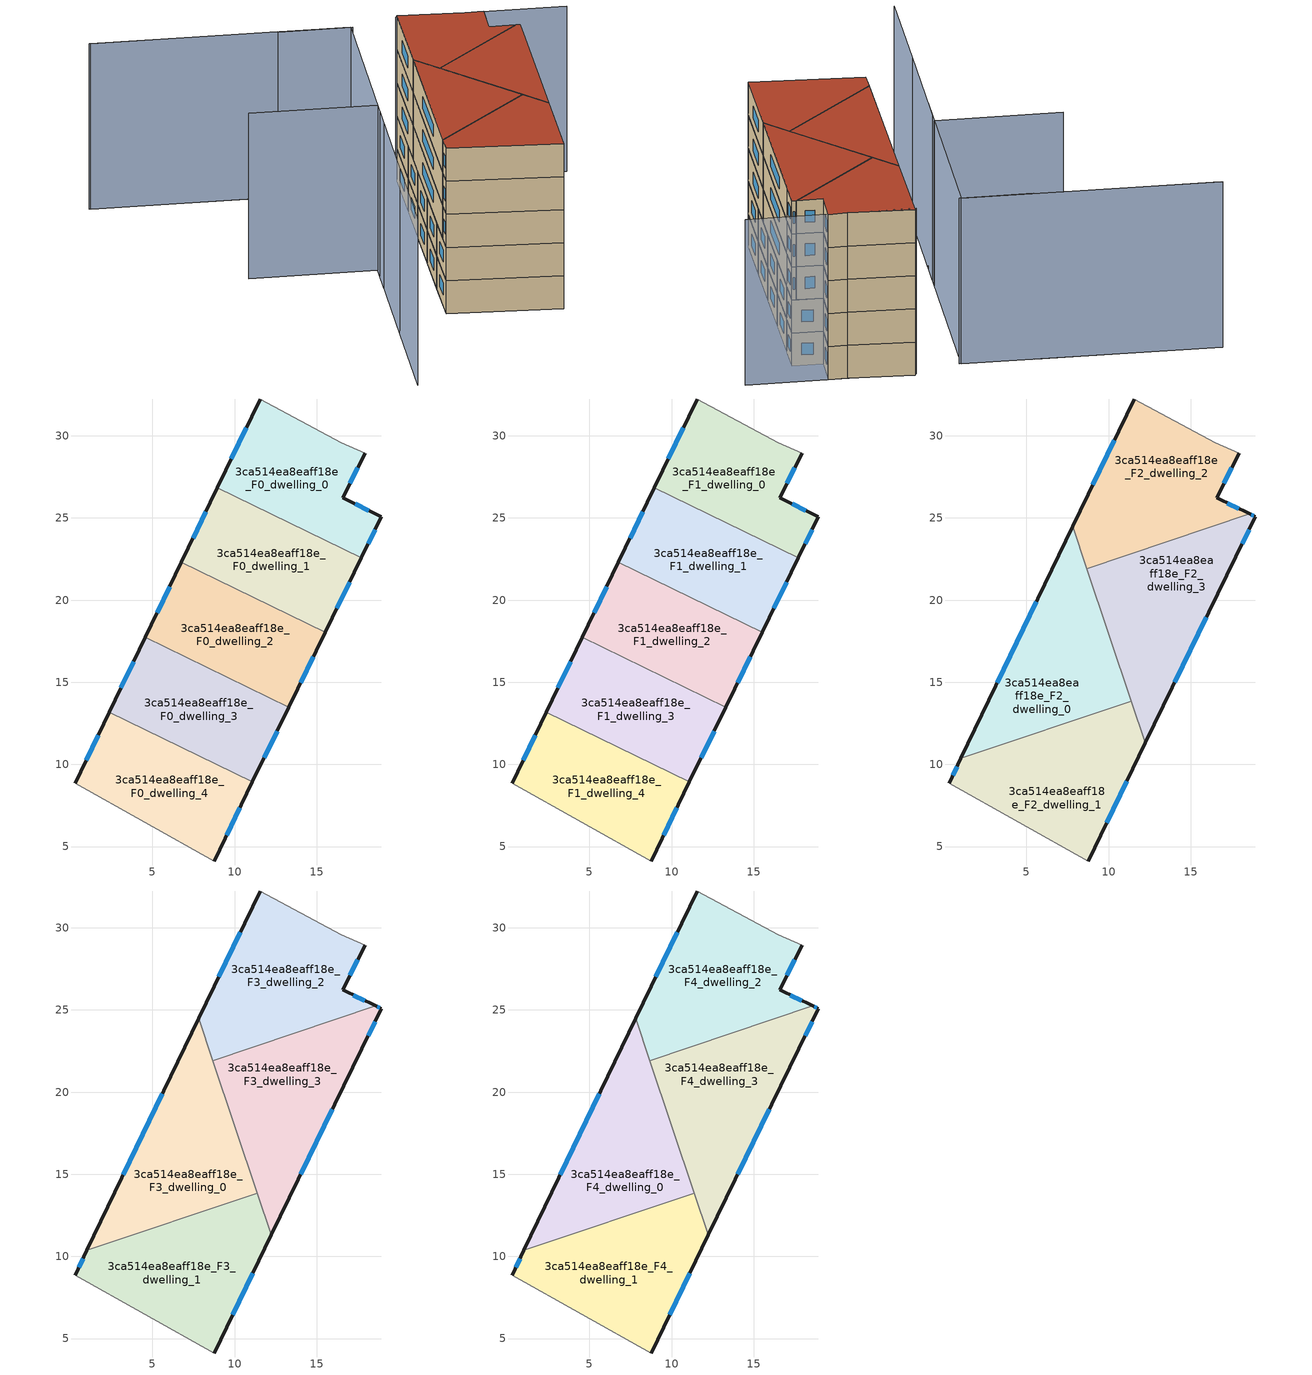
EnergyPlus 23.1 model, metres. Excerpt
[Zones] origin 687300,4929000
3ca514ea8eaff18e_F0_dwelling_0
 floor ground (EU_floor_Construction): 17.94,28.94 16.57,26.23 18.94,25.07 17.75,22.64 17.72,22.58 8.95,26.84 11.55,32.24 16.5,29.58 z0
 wall outside (EU_wall_Construction): 17.72,22.58 17.75,22.64 18.94,25.07 16.57,26.23 17.94,28.94 / 11.55,32.24 8.95,26.84 z0:3
 wall to 3ca514ea8eaff18e_F0_dwelling_1 (EU_wall_Construction): 8.95,26.84 17.72,22.58 z0:3
 wall adiabatic (EU_wall_Construction): 17.94,28.94 16.5,29.58 11.55,32.24 z0:3
 window (EU_Window_Construction): 18.17,25.45 17.34,25.85 / 18.14,23.43 18.56,24.28 / 10.71,30.49 9.8,28.6 / 17.02,27.11 17.5,28.06 z0.98:2.02
3ca514ea8eaff18e_F0_dwelling_1
 floor ground (EU_floor_Construction): 17.72,22.58 15.52,18.04 6.77,22.3 8.95,26.84 z0
 wall outside (EU_wall_Construction): 15.52,18.04 17.72,22.58 / 8.95,26.84 6.77,22.3 z0:3
 wall to 3ca514ea8eaff18e_F0_dwelling_2 (EU_wall_Construction): 6.77,22.3 15.52,18.04 z0:3
 window (EU_Window_Construction): 16.23,19.52 17.01,21.1 / 8.24,25.37 7.48,23.78 z0.98:2.02
3ca514ea8eaff18e_F0_dwelling_2
 floor ground (EU_floor_Construction): 15.52,18.04 13.31,13.49 4.57,17.74 6.77,22.3 z0
 wall outside (EU_wall_Construction): 13.31,13.49 15.52,18.04 / 6.77,22.3 4.57,17.74 z0:3
 wall to 3ca514ea8eaff18e_F0_dwelling_3 (EU_wall_Construction): 4.57,17.74 13.31,13.49 z0:3
 window (EU_Window_Construction): 14.03,14.97 14.8,16.56 / 6.05,20.82 5.29,19.22 z0.98:2.02
3ca514ea8eaff18e_F0_dwelling_3
 floor ground (EU_floor_Construction): 13.31,13.49 11.09,8.94 2.38,13.18 4.57,17.74 z0
 wall outside (EU_wall_Construction): 11.09,8.94 13.31,13.49 / 4.57,17.74 2.38,13.18 z0:3
 wall to 3ca514ea8eaff18e_F0_dwelling_4 (EU_wall_Construction): 2.38,13.18 11.09,8.94 z0:3
 window (EU_Window_Construction): 11.81,10.42 12.59,12.01 / 3.86,16.26 3.09,14.66 z0.98:2.02
3ca514ea8eaff18e_F0_dwelling_4
 floor ground (EU_floor_Construction): 11.09,8.94 8.75,4.12 0.29,8.85 2.38,13.18 z0
 wall outside (EU_wall_Construction): 8.75,4.12 11.09,8.94 / 2.38,13.18 0.29,8.85 z0:3
 wall adiabatic (EU_wall_Construction): 0.29,8.85 8.75,4.12 z0:3
 window (EU_Window_Construction): 9.51,5.69 10.33,7.37 / 1.7,11.77 0.97,10.26 z0.98:2.02
3ca514ea8eaff18e_F1_dwelling_0
 floor to 3ca514ea8eaff18e_F0_dwelling_0 (EU_floor_Construction): 17.94,28.94 16.57,26.23 18.94,25.07 17.75,22.64 17.72,22.58 8.95,26.84 11.55,32.24 16.5,29.58 z3
 wall outside (EU_wall_Construction): 17.72,22.58 17.75,22.64 18.94,25.07 16.57,26.23 17.94,28.94 / 11.55,32.24 8.95,26.84 z3:6
 wall to 3ca514ea8eaff18e_F1_dwelling_1 (EU_wall_Construction): 8.95,26.84 17.72,22.58 z3:6
 wall adiabatic (EU_wall_Construction): 17.94,28.94 16.5,29.58 11.55,32.24 z3:6
 window (EU_Window_Construction): 18.17,25.45 17.34,25.85 / 18.14,23.43 18.56,24.28 / 10.71,30.49 9.8,28.6 / 17.02,27.11 17.5,28.06 z3.98:5.02
3ca514ea8eaff18e_F1_dwelling_1
 floor to 3ca514ea8eaff18e_F0_dwelling_1 (EU_floor_Construction): 17.72,22.58 15.52,18.04 6.77,22.3 8.95,26.84 z3
 wall outside (EU_wall_Construction): 15.52,18.04 17.72,22.58 / 8.95,26.84 6.77,22.3 z3:6
 wall to 3ca514ea8eaff18e_F1_dwelling_2 (EU_wall_Construction): 6.77,22.3 15.52,18.04 z3:6
 window (EU_Window_Construction): 16.23,19.52 17.01,21.1 / 8.24,25.37 7.48,23.78 z3.98:5.02
3ca514ea8eaff18e_F1_dwelling_2
 floor to 3ca514ea8eaff18e_F0_dwelling_2 (EU_floor_Construction): 15.52,18.04 13.31,13.49 4.57,17.74 6.77,22.3 z3
 wall outside (EU_wall_Construction): 13.31,13.49 15.52,18.04 / 6.77,22.3 4.57,17.74 z3:6
 wall to 3ca514ea8eaff18e_F1_dwelling_3 (EU_wall_Construction): 4.57,17.74 13.31,13.49 z3:6
 window (EU_Window_Construction): 14.03,14.97 14.8,16.56 / 6.05,20.82 5.29,19.22 z3.98:5.02
3ca514ea8eaff18e_F1_dwelling_3
 floor to 3ca514ea8eaff18e_F0_dwelling_3 (EU_floor_Construction): 13.31,13.49 11.09,8.94 2.38,13.18 4.57,17.74 z3
 wall outside (EU_wall_Construction): 11.09,8.94 13.31,13.49 / 4.57,17.74 2.38,13.18 z3:6
 wall to 3ca514ea8eaff18e_F1_dwelling_4 (EU_wall_Construction): 2.38,13.18 11.09,8.94 z3:6
 window (EU_Window_Construction): 11.81,10.42 12.59,12.01 / 3.86,16.26 3.09,14.66 z3.98:5.02
3ca514ea8eaff18e_F1_dwelling_4
 floor to 3ca514ea8eaff18e_F0_dwelling_4 (EU_floor_Construction): 11.09,8.94 8.75,4.12 0.29,8.85 2.38,13.18 z3
 wall outside (EU_wall_Construction): 8.75,4.12 11.09,8.94 / 2.38,13.18 0.29,8.85 z3:6
 wall adiabatic (EU_wall_Construction): 0.29,8.85 8.75,4.12 z3:6
 window (EU_Window_Construction): 9.51,5.69 10.33,7.37 / 1.7,11.77 0.97,10.26 z3.98:5.02
3ca514ea8eaff18e_F2_dwelling_0
 floor to 3ca514ea8eaff18e_F1_dwelling_3 (EU_floor_Construction): 11.17,14.54 11.4,13.85 5.24,11.78 2.38,13.18 4.57,17.74 z6
 floor to 3ca514ea8eaff18e_F1_dwelling_4 (EU_floor_Construction): 5.24,11.78 1.02,10.36 2.38,13.18 z6
 floor to 3ca514ea8eaff18e_F1_dwelling_2 (EU_floor_Construction): 8.91,21.26 11.16,14.54 4.57,17.74 6.77,22.3 z6
 floor to 3ca514ea8eaff18e_F1_dwelling_1 (EU_floor_Construction): 7.82,24.49 8.91,21.26 6.77,22.3 z6
 wall outside (EU_wall_Construction): 7.82,24.49 1.02,10.36 z6:9
 wall to 3ca514ea8eaff18e_F2_dwelling_1 (EU_wall_Construction): 1.02,10.36 11.4,13.85 z6:9
 wall to 3ca514ea8eaff18e_F2_dwelling_3 (EU_wall_Construction): 11.4,13.85 8.68,21.92 z6:9
 wall to 3ca514ea8eaff18e_F2_dwelling_2 (EU_wall_Construction): 8.68,21.92 7.82,24.49 z6:9
 window (EU_Window_Construction): 5.61,19.9 3.23,14.96 z6.98:8.02
3ca514ea8eaff18e_F2_dwelling_1
 floor to 3ca514ea8eaff18e_F1_dwelling_4 (EU_floor_Construction): 11.09,8.94 8.75,4.12 0.29,8.85 1.02,10.36 5.24,11.78 z6
 floor to 3ca514ea8eaff18e_F1_dwelling_3 (EU_floor_Construction): 11.4,13.85 12.25,11.31 11.09,8.94 5.24,11.78 z6
 wall outside (EU_wall_Construction): 8.75,4.12 12.25,11.31 / 1.02,10.36 0.29,8.85 z6:9
 wall adiabatic (EU_wall_Construction): 0.29,8.85 8.75,4.12 z6:9
 wall to 3ca514ea8eaff18e_F2_dwelling_3 (EU_wall_Construction): 12.25,11.31 11.4,13.85 z6:9
 window (EU_Window_Construction): 9.89,6.46 11.11,8.97 / 0.78,9.87 0.53,9.34 z6.98:8.02
3ca514ea8eaff18e_F2_dwelling_2
 floor to 3ca514ea8eaff18e_F1_dwelling_0 (EU_floor_Construction): 17.94,28.94 16.57,26.23 18.58,25.25 14.83,23.99 8.95,26.84 11.55,32.24 16.5,29.58 z6
 floor to 3ca514ea8eaff18e_F1_dwelling_1 (EU_floor_Construction): 14.83,23.99 8.68,21.92 7.82,24.49 8.95,26.84 z6
 wall outside (EU_wall_Construction): 11.55,32.24 7.82,24.49 / 18.58,25.25 16.57,26.23 17.94,28.94 z6:9
 wall to 3ca514ea8eaff18e_F2_dwelling_3 (EU_wall_Construction): 8.68,21.92 18.58,25.25 z6:9
 wall adiabatic (EU_wall_Construction): 17.94,28.94 16.5,29.58 11.55,32.24 z6:9
 window (EU_Window_Construction): 10.34,29.72 9.04,27.01 / 17.02,27.11 17.5,28.06 / 17.93,25.57 17.23,25.91 z6.98:8.02
3ca514ea8eaff18e_F2_dwelling_3
 floor to 3ca514ea8eaff18e_F1_dwelling_1 (EU_floor_Construction): 17.72,22.58 15.52,18.04 8.91,21.26 8.68,21.92 14.83,23.99 z6
 floor to 3ca514ea8eaff18e_F1_dwelling_2 (EU_floor_Construction): 15.52,18.04 13.31,13.49 11.16,14.54 8.91,21.26 z6
 floor to 3ca514ea8eaff18e_F1_dwelling_0 (EU_floor_Construction): 18.94,25.07 17.75,22.64 17.72,22.58 14.83,23.99 18.58,25.25 z6
 floor to 3ca514ea8eaff18e_F1_dwelling_3 (EU_floor_Construction): 13.31,13.49 12.25,11.31 11.16,14.54 z6
 wall outside (EU_wall_Construction): 12.25,11.31 17.75,22.64 18.94,25.07 18.58,25.25 z6:9
 window (EU_Window_Construction): 18.83,25.13 18.7,25.19 / 18.14,23.43 18.56,24.28 / 14.04,15 15.96,18.96 z6.98:8.02
3ca514ea8eaff18e_F3_dwelling_0
 floor to 3ca514ea8eaff18e_F2_dwelling_0 (EU_floor_Construction): 7.82,24.49 11.4,13.85 1.02,10.36 z9
 wall outside (EU_wall_Construction): 7.82,24.49 1.02,10.36 z9:12
 wall to 3ca514ea8eaff18e_F3_dwelling_1 (EU_wall_Construction): 1.02,10.36 11.4,13.85 z9:12
 wall to 3ca514ea8eaff18e_F3_dwelling_3 (EU_wall_Construction): 11.4,13.85 8.68,21.92 z9:12
 wall to 3ca514ea8eaff18e_F3_dwelling_2 (EU_wall_Construction): 8.68,21.92 7.82,24.49 z9:12
 window (EU_Window_Construction): 5.61,19.9 3.23,14.96 z9.98:11.02
3ca514ea8eaff18e_F3_dwelling_1
 floor to 3ca514ea8eaff18e_F2_dwelling_1 (EU_floor_Construction): 11.4,13.85 12.25,11.31 8.75,4.12 0.29,8.85 1.02,10.36 z9
 wall outside (EU_wall_Construction): 8.75,4.12 12.25,11.31 / 1.02,10.36 0.29,8.85 z9:12
 wall adiabatic (EU_wall_Construction): 0.29,8.85 8.75,4.12 z9:12
 wall to 3ca514ea8eaff18e_F3_dwelling_3 (EU_wall_Construction): 12.25,11.31 11.4,13.85 z9:12
 window (EU_Window_Construction): 9.89,6.46 11.11,8.97 / 0.78,9.87 0.53,9.34 z9.98:11.02
3ca514ea8eaff18e_F3_dwelling_2
 floor to 3ca514ea8eaff18e_F2_dwelling_2 (EU_floor_Construction): 17.94,28.94 16.57,26.23 18.58,25.25 8.68,21.92 7.82,24.49 11.55,32.24 16.5,29.58 z9
 wall outside (EU_wall_Construction): 11.55,32.24 7.82,24.49 / 18.58,25.25 16.57,26.23 17.94,28.94 z9:12
 wall to 3ca514ea8eaff18e_F3_dwelling_3 (EU_wall_Construction): 8.68,21.92 18.58,25.25 z9:12
 wall adiabatic (EU_wall_Construction): 17.94,28.94 16.5,29.58 11.55,32.24 z9:12
 window (EU_Window_Construction): 10.34,29.72 9.04,27.01 / 17.02,27.11 17.5,28.06 / 17.93,25.57 17.23,25.91 z9.98:11.02
3ca514ea8eaff18e_F3_dwelling_3
 floor to 3ca514ea8eaff18e_F2_dwelling_3 (EU_floor_Construction): 18.94,25.07 17.75,22.64 12.25,11.31 8.68,21.92 18.58,25.25 z9
 wall outside (EU_wall_Construction): 12.25,11.31 17.75,22.64 18.94,25.07 18.58,25.25 z9:12
 window (EU_Window_Construction): 18.83,25.13 18.7,25.19 / 18.14,23.43 18.56,24.28 / 14.04,15 15.96,18.96 z9.98:11.02
3ca514ea8eaff18e_F4_dwelling_0
 floor to 3ca514ea8eaff18e_F3_dwelling_0 (EU_floor_Construction): 7.82,24.49 11.4,13.85 1.02,10.36 z12
 wall outside (EU_wall_Construction): 7.82,24.49 1.02,10.36 z12:15
 wall to 3ca514ea8eaff18e_F4_dwelling_1 (EU_wall_Construction): 1.02,10.36 11.4,13.85 z12:15
 wall to 3ca514ea8eaff18e_F4_dwelling_3 (EU_wall_Construction): 11.4,13.85 8.68,21.92 z12:15
 wall to 3ca514ea8eaff18e_F4_dwelling_2 (EU_wall_Construction): 8.68,21.92 7.82,24.49 z12:15
 window (EU_Window_Construction): 5.61,19.9 3.23,14.96 z12.98:14.02
 roof outside (EU_roof_Construction): 11.4,13.85 7.82,24.49 1.02,10.36 z15
3ca514ea8eaff18e_F4_dwelling_1
 floor to 3ca514ea8eaff18e_F3_dwelling_1 (EU_floor_Construction): 11.4,13.85 12.25,11.31 8.75,4.12 0.29,8.85 1.02,10.36 z12
 wall outside (EU_wall_Construction): 8.75,4.12 12.25,11.31 / 1.02,10.36 0.29,8.85 z12:15
 wall adiabatic (EU_wall_Construction): 0.29,8.85 8.75,4.12 z12:15
 wall to 3ca514ea8eaff18e_F4_dwelling_3 (EU_wall_Construction): 12.25,11.31 11.4,13.85 z12:15
 window (EU_Window_Construction): 9.89,6.46 11.11,8.97 / 0.78,9.87 0.53,9.34 z12.98:14.02
 roof outside (EU_roof_Construction): 8.75,4.12 12.25,11.31 11.4,13.85 1.02,10.36 0.29,8.85 z15
3ca514ea8eaff18e_F4_dwelling_2
 floor to 3ca514ea8eaff18e_F3_dwelling_2 (EU_floor_Construction): 17.94,28.94 16.57,26.23 18.58,25.25 8.68,21.92 7.82,24.49 11.55,32.24 16.5,29.58 z12
 wall outside (EU_wall_Construction): 11.55,32.24 7.82,24.49 / 18.58,25.25 16.57,26.23 17.94,28.94 z12:15
 wall to 3ca514ea8eaff18e_F4_dwelling_3 (EU_wall_Construction): 8.68,21.92 18.58,25.25 z12:15
 wall adiabatic (EU_wall_Construction): 17.94,28.94 16.5,29.58 11.55,32.24 z12:15
 window (EU_Window_Construction): 10.34,29.72 9.04,27.01 / 17.02,27.11 17.5,28.06 / 17.93,25.57 17.23,25.91 z12.98:14.02
 roof outside (EU_roof_Construction): 18.58,25.25 16.57,26.23 17.94,28.94 16.5,29.58 11.55,32.24 7.82,24.49 8.68,21.92 z15
3ca514ea8eaff18e_F4_dwelling_3
 floor to 3ca514ea8eaff18e_F3_dwelling_3 (EU_floor_Construction): 18.94,25.07 17.75,22.64 12.25,11.31 8.68,21.92 18.58,25.25 z12
 wall outside (EU_wall_Construction): 12.25,11.31 17.75,22.64 18.94,25.07 18.58,25.25 z12:15
 window (EU_Window_Construction): 18.83,25.13 18.7,25.19 / 18.14,23.43 18.56,24.28 / 14.04,15 15.96,18.96 z12.98:14.02
 roof outside (EU_roof_Construction): 12.25,11.31 17.75,22.64 18.94,25.07 18.58,25.25 8.68,21.92 z15
shading: 0.29,8.85 9.01,4.66 / -5.06,7.82 -9.49,-1.18 / -9.16,23.68 0.43,18.94 / 0.43,18.94 -5.07,7.81 / -12.29,42.21 7.18,32.58 / 7.18,32.58 -1.12,15.8 / 24.15,25.86 11.34,32.1 / 7.3,32.47 1.73,35.18 / 1.77,35.24 -12.21,42.11 z0:15
[Building]
EU S2 Campaign: North Axis=0; Terrain=City; Solar Distribution=FullExterior
[Site:Location]
Bologna: Latitude=44.5; Longitude=11.25; Time Zone=1; Elevation=37
[SizingPeriod:WeatherFileDays]
AnnualSizingPeriod: Begin Month=1; Begin Day of Month=1; End Month=12; End Day of Month=31; Day of Week for Start Day=Monday; Use Weather File Daylight Saving Period=No; Use Weather File Rain and Snow Indicators=No
[MATERIAL]
EU_InternalMass_Material: Roughness=MediumRough; Thickness=0.1; Conductivity=1; Density=1800; Specific Heat=900; Thermal Absorptance=0.9; Solar Absorptance=0.7; Visible Absorptance=0.7
[MATERIAL:NOMASS] Roughness=MediumRough; Thermal Absorptance=0.9; Solar Absorptance=0.7; Visible Absorptance=0.7
Name | Thermal Resistance
EU_wall_NoMass | 0.905828
EU_roof_NoMass | 0.37593
EU_floor_NoMass | 0.67114
[WINDOWMATERIAL:SIMPLEGLAZINGSYSTEM]
EU_Window_SimpleGlazing: UFactor=4.52486; Solar Heat Gain Coefficient=0.85; Visible Transmittance=0.85
[CONSTRUCTION]
EU_wall_Construction: EU_wall_NoMass
EU_roof_Construction: EU_roof_NoMass
EU_floor_Construction: EU_floor_NoMass
EU_Window_Construction: EU_Window_SimpleGlazing
EU_InternalMass_Construction: EU_InternalMass_Material
[ZONE] Type=1; Multiplier=1; Ceiling Height=autocalculate; Floor Area=autocalculate; Part of Total Floor Area=Yes
Name | Volume
3ca514ea8eaff18e_F0_dwelling_0; 3ca514ea8eaff18e_F1_dwelling_0 | 147.477
3ca514ea8eaff18e_F2_dwelling_0; 3ca514ea8eaff18e_F3_dwelling_0; 3ca514ea8eaff18e_F4_dwelling_0 | 184.342
3ca514ea8eaff18e_F0_dwelling_1; 3ca514ea8eaff18e_F1_dwelling_1 | 147.474
3ca514ea8eaff18e_F2_dwelling_1; 3ca514ea8eaff18e_F3_dwelling_1; 3ca514ea8eaff18e_F4_dwelling_1 | 184.344
3ca514ea8eaff18e_F0_dwelling_2; 3ca514ea8eaff18e_F1_dwelling_2 | 147.472
3ca514ea8eaff18e_F2_dwelling_2; 3ca514ea8eaff18e_F3_dwelling_2; 3ca514ea8eaff18e_F4_dwelling_2 | 184.353
3ca514ea8eaff18e_F0_dwelling_3; 3ca514ea8eaff18e_F1_dwelling_3 | 147.485
3ca514ea8eaff18e_F2_dwelling_3; 3ca514ea8eaff18e_F3_dwelling_3; 3ca514ea8eaff18e_F4_dwelling_3 | 184.363
3ca514ea8eaff18e_F0_dwelling_4; 3ca514ea8eaff18e_F1_dwelling_4 | 147.464
[INTERNALMASS] Construction=EU_InternalMass_Construction
Name | Zone or ZoneList | Surface Area
3ca514ea8eaff18e_F0_dwelling_0_EU_InternalMass | 3ca514ea8eaff18e_F0_dwelling_0 | 49.1594
3ca514ea8eaff18e_F0_dwelling_1_EU_InternalMass | 3ca514ea8eaff18e_F0_dwelling_1 | 49.158
3ca514ea8eaff18e_F0_dwelling_2_EU_InternalMass | 3ca514ea8eaff18e_F0_dwelling_2 | 49.1578
3ca514ea8eaff18e_F0_dwelling_3_EU_InternalMass | 3ca514ea8eaff18e_F0_dwelling_3 | 49.1615
3ca514ea8eaff18e_F0_dwelling_4_EU_InternalMass | 3ca514ea8eaff18e_F0_dwelling_4 | 49.1549
3ca514ea8eaff18e_F1_dwelling_0_EU_InternalMass | 3ca514ea8eaff18e_F1_dwelling_0 | 49.1594
3ca514ea8eaff18e_F1_dwelling_1_EU_InternalMass | 3ca514ea8eaff18e_F1_dwelling_1 | 49.158
3ca514ea8eaff18e_F1_dwelling_2_EU_InternalMass | 3ca514ea8eaff18e_F1_dwelling_2 | 49.1578
3ca514ea8eaff18e_F1_dwelling_3_EU_InternalMass | 3ca514ea8eaff18e_F1_dwelling_3 | 49.1615
3ca514ea8eaff18e_F1_dwelling_4_EU_InternalMass | 3ca514ea8eaff18e_F1_dwelling_4 | 49.1549
3ca514ea8eaff18e_F2_dwelling_0_EU_InternalMass | 3ca514ea8eaff18e_F2_dwelling_0 | 61.447
3ca514ea8eaff18e_F2_dwelling_1_EU_InternalMass | 3ca514ea8eaff18e_F2_dwelling_1 | 61.4481
3ca514ea8eaff18e_F2_dwelling_2_EU_InternalMass | 3ca514ea8eaff18e_F2_dwelling_2 | 61.4512
3ca514ea8eaff18e_F2_dwelling_3_EU_InternalMass | 3ca514ea8eaff18e_F2_dwelling_3 | 61.4542
3ca514ea8eaff18e_F3_dwelling_0_EU_InternalMass | 3ca514ea8eaff18e_F3_dwelling_0 | 61.447
3ca514ea8eaff18e_F3_dwelling_1_EU_InternalMass | 3ca514ea8eaff18e_F3_dwelling_1 | 61.4481
3ca514ea8eaff18e_F3_dwelling_2_EU_InternalMass | 3ca514ea8eaff18e_F3_dwelling_2 | 61.4512
3ca514ea8eaff18e_F3_dwelling_3_EU_InternalMass | 3ca514ea8eaff18e_F3_dwelling_3 | 61.4542
3ca514ea8eaff18e_F4_dwelling_0_EU_InternalMass | 3ca514ea8eaff18e_F4_dwelling_0 | 61.447
3ca514ea8eaff18e_F4_dwelling_1_EU_InternalMass | 3ca514ea8eaff18e_F4_dwelling_1 | 61.4481
3ca514ea8eaff18e_F4_dwelling_2_EU_InternalMass | 3ca514ea8eaff18e_F4_dwelling_2 | 61.4512
3ca514ea8eaff18e_F4_dwelling_3_EU_InternalMass | 3ca514ea8eaff18e_F4_dwelling_3 | 61.4542
[OTHEREQUIPMENT] Fuel Type=Electricity; Design Level Calculation Method=Watts/Area; Power per Zone Floor Area=1; Fraction Latent=0; Fraction Radiant=0; Fraction Lost=0; Carbon Dioxide Generation Rate=0; EndUse Subcategory=EU_Step8_InternalGains
Name | Zone or ZoneList or Space or SpaceList | Schedule
EU_Step8_InternalGain_3ca514ea8eaff18e_F0_dwelling_0_f000 | 3ca514ea8eaff18e_F0_dwelling_0 | EU_Step8_GainSchedule_3ca514ea8eaff18e_F0_dwelling_0_f000
EU_Step8_InternalGain_3ca514ea8eaff18e_F0_dwelling_1_f000 | 3ca514ea8eaff18e_F0_dwelling_1 | EU_Step8_GainSchedule_3ca514ea8eaff18e_F0_dwelling_1_f000
EU_Step8_InternalGain_3ca514ea8eaff18e_F0_dwelling_2_f000 | 3ca514ea8eaff18e_F0_dwelling_2 | EU_Step8_GainSchedule_3ca514ea8eaff18e_F0_dwelling_2_f000
EU_Step8_InternalGain_3ca514ea8eaff18e_F0_dwelling_3_f000 | 3ca514ea8eaff18e_F0_dwelling_3 | EU_Step8_GainSchedule_3ca514ea8eaff18e_F0_dwelling_3_f000
EU_Step8_InternalGain_3ca514ea8eaff18e_F0_dwelling_4_f000 | 3ca514ea8eaff18e_F0_dwelling_4 | EU_Step8_GainSchedule_3ca514ea8eaff18e_F0_dwelling_4_f000
EU_Step8_InternalGain_3ca514ea8eaff18e_F1_dwelling_0_f000 | 3ca514ea8eaff18e_F1_dwelling_0 | EU_Step8_GainSchedule_3ca514ea8eaff18e_F1_dwelling_0_f000
EU_Step8_InternalGain_3ca514ea8eaff18e_F1_dwelling_1_f000 | 3ca514ea8eaff18e_F1_dwelling_1 | EU_Step8_GainSchedule_3ca514ea8eaff18e_F1_dwelling_1_f000
EU_Step8_InternalGain_3ca514ea8eaff18e_F1_dwelling_2_f000 | 3ca514ea8eaff18e_F1_dwelling_2 | EU_Step8_GainSchedule_3ca514ea8eaff18e_F1_dwelling_2_f000
EU_Step8_InternalGain_3ca514ea8eaff18e_F1_dwelling_3_f000 | 3ca514ea8eaff18e_F1_dwelling_3 | EU_Step8_GainSchedule_3ca514ea8eaff18e_F1_dwelling_3_f000
EU_Step8_InternalGain_3ca514ea8eaff18e_F1_dwelling_4_f000 | 3ca514ea8eaff18e_F1_dwelling_4 | EU_Step8_GainSchedule_3ca514ea8eaff18e_F1_dwelling_4_f000
EU_Step8_InternalGain_3ca514ea8eaff18e_F2_dwelling_0_f000 | 3ca514ea8eaff18e_F2_dwelling_0 | EU_Step8_GainSchedule_3ca514ea8eaff18e_F2_dwelling_0_f000
EU_Step8_InternalGain_3ca514ea8eaff18e_F2_dwelling_1_f000 | 3ca514ea8eaff18e_F2_dwelling_1 | EU_Step8_GainSchedule_3ca514ea8eaff18e_F2_dwelling_1_f000
EU_Step8_InternalGain_3ca514ea8eaff18e_F2_dwelling_2_f000 | 3ca514ea8eaff18e_F2_dwelling_2 | EU_Step8_GainSchedule_3ca514ea8eaff18e_F2_dwelling_2_f000
EU_Step8_InternalGain_3ca514ea8eaff18e_F2_dwelling_3_f000 | 3ca514ea8eaff18e_F2_dwelling_3 | EU_Step8_GainSchedule_3ca514ea8eaff18e_F2_dwelling_3_f000
EU_Step8_InternalGain_3ca514ea8eaff18e_F3_dwelling_0_f000 | 3ca514ea8eaff18e_F3_dwelling_0 | EU_Step8_GainSchedule_3ca514ea8eaff18e_F3_dwelling_0_f000
EU_Step8_InternalGain_3ca514ea8eaff18e_F3_dwelling_1_f000 | 3ca514ea8eaff18e_F3_dwelling_1 | EU_Step8_GainSchedule_3ca514ea8eaff18e_F3_dwelling_1_f000
EU_Step8_InternalGain_3ca514ea8eaff18e_F3_dwelling_2_f000 | 3ca514ea8eaff18e_F3_dwelling_2 | EU_Step8_GainSchedule_3ca514ea8eaff18e_F3_dwelling_2_f000
EU_Step8_InternalGain_3ca514ea8eaff18e_F3_dwelling_3_f000 | 3ca514ea8eaff18e_F3_dwelling_3 | EU_Step8_GainSchedule_3ca514ea8eaff18e_F3_dwelling_3_f000
EU_Step8_InternalGain_3ca514ea8eaff18e_F4_dwelling_0_f000 | 3ca514ea8eaff18e_F4_dwelling_0 | EU_Step8_GainSchedule_3ca514ea8eaff18e_F4_dwelling_0_f000
EU_Step8_InternalGain_3ca514ea8eaff18e_F4_dwelling_1_f000 | 3ca514ea8eaff18e_F4_dwelling_1 | EU_Step8_GainSchedule_3ca514ea8eaff18e_F4_dwelling_1_f000
EU_Step8_InternalGain_3ca514ea8eaff18e_F4_dwelling_2_f000 | 3ca514ea8eaff18e_F4_dwelling_2 | EU_Step8_GainSchedule_3ca514ea8eaff18e_F4_dwelling_2_f000
EU_Step8_InternalGain_3ca514ea8eaff18e_F4_dwelling_3_f000 | 3ca514ea8eaff18e_F4_dwelling_3 | EU_Step8_GainSchedule_3ca514ea8eaff18e_F4_dwelling_3_f000
[ZONEVENTILATION:DESIGNFLOWRATE] Schedule=EU_AlwaysOn; Design Flow Rate Calculation Method=AirChanges/Hour; Air Changes per Hour=0.73129; Ventilation Type=Natural; Fan Pressure Rise=0; Fan Total Efficiency=1; Constant Term Coefficient=1; Temperature Term Coefficient=0; Velocity Term Coefficient=0; Velocity Squared Term Coefficient=0; Minimum Indoor Temperature=-100; Maximum Indoor Temperature=100; Delta Temperature=-100; Minimum Outdoor Temperature=-100; Maximum Outdoor Temperature=100; Maximum Wind Speed=40
Name | Zone or ZoneList or Space or SpaceList
EU_ConstantAir_3ca514ea8eaff18e_F0_dwelling_0 | 3ca514ea8eaff18e_F0_dwelling_0
EU_ConstantAir_3ca514ea8eaff18e_F0_dwelling_1 | 3ca514ea8eaff18e_F0_dwelling_1
EU_ConstantAir_3ca514ea8eaff18e_F0_dwelling_2 | 3ca514ea8eaff18e_F0_dwelling_2
EU_ConstantAir_3ca514ea8eaff18e_F0_dwelling_3 | 3ca514ea8eaff18e_F0_dwelling_3
EU_ConstantAir_3ca514ea8eaff18e_F0_dwelling_4 | 3ca514ea8eaff18e_F0_dwelling_4
EU_ConstantAir_3ca514ea8eaff18e_F1_dwelling_0 | 3ca514ea8eaff18e_F1_dwelling_0
EU_ConstantAir_3ca514ea8eaff18e_F1_dwelling_1 | 3ca514ea8eaff18e_F1_dwelling_1
EU_ConstantAir_3ca514ea8eaff18e_F1_dwelling_2 | 3ca514ea8eaff18e_F1_dwelling_2
EU_ConstantAir_3ca514ea8eaff18e_F1_dwelling_3 | 3ca514ea8eaff18e_F1_dwelling_3
EU_ConstantAir_3ca514ea8eaff18e_F1_dwelling_4 | 3ca514ea8eaff18e_F1_dwelling_4
EU_ConstantAir_3ca514ea8eaff18e_F2_dwelling_0 | 3ca514ea8eaff18e_F2_dwelling_0
EU_ConstantAir_3ca514ea8eaff18e_F2_dwelling_1 | 3ca514ea8eaff18e_F2_dwelling_1
EU_ConstantAir_3ca514ea8eaff18e_F2_dwelling_2 | 3ca514ea8eaff18e_F2_dwelling_2
EU_ConstantAir_3ca514ea8eaff18e_F2_dwelling_3 | 3ca514ea8eaff18e_F2_dwelling_3
EU_ConstantAir_3ca514ea8eaff18e_F3_dwelling_0 | 3ca514ea8eaff18e_F3_dwelling_0
EU_ConstantAir_3ca514ea8eaff18e_F3_dwelling_1 | 3ca514ea8eaff18e_F3_dwelling_1
EU_ConstantAir_3ca514ea8eaff18e_F3_dwelling_2 | 3ca514ea8eaff18e_F3_dwelling_2
EU_ConstantAir_3ca514ea8eaff18e_F3_dwelling_3 | 3ca514ea8eaff18e_F3_dwelling_3
EU_ConstantAir_3ca514ea8eaff18e_F4_dwelling_0 | 3ca514ea8eaff18e_F4_dwelling_0
EU_ConstantAir_3ca514ea8eaff18e_F4_dwelling_1 | 3ca514ea8eaff18e_F4_dwelling_1
EU_ConstantAir_3ca514ea8eaff18e_F4_dwelling_2 | 3ca514ea8eaff18e_F4_dwelling_2
EU_ConstantAir_3ca514ea8eaff18e_F4_dwelling_3 | 3ca514ea8eaff18e_F4_dwelling_3
[HVACTEMPLATE:THERMOSTAT] Constant Heating Setpoint=20; Constant Cooling Setpoint=50
EU_HeatOnly_3ca514ea8eaff18e_F0_dwelling_0; EU_HeatOnly_3ca514ea8eaff18e_F0_dwelling_1; EU_HeatOnly_3ca514ea8eaff18e_F0_dwelling_2; EU_HeatOnly_3ca514ea8eaff18e_F0_dwelling_3; EU_HeatOnly_3ca514ea8eaff18e_F0_dwelling_4; EU_HeatOnly_3ca514ea8eaff18e_F1_dwelling_0; EU_HeatOnly_3ca514ea8eaff18e_F1_dwelling_1; EU_HeatOnly_3ca514ea8eaff18e_F1_dwelling_2; EU_HeatOnly_3ca514ea8eaff18e_F1_dwelling_3; EU_HeatOnly_3ca514ea8eaff18e_F1_dwelling_4; EU_HeatOnly_3ca514ea8eaff18e_F2_dwelling_0; EU_HeatOnly_3ca514ea8eaff18e_F2_dwelling_1; EU_HeatOnly_3ca514ea8eaff18e_F2_dwelling_2; EU_HeatOnly_3ca514ea8eaff18e_F2_dwelling_3; EU_HeatOnly_3ca514ea8eaff18e_F3_dwelling_0; EU_HeatOnly_3ca514ea8eaff18e_F3_dwelling_1; EU_HeatOnly_3ca514ea8eaff18e_F3_dwelling_2; EU_HeatOnly_3ca514ea8eaff18e_F3_dwelling_3; EU_HeatOnly_3ca514ea8eaff18e_F4_dwelling_0; EU_HeatOnly_3ca514ea8eaff18e_F4_dwelling_1; EU_HeatOnly_3ca514ea8eaff18e_F4_dwelling_2; EU_HeatOnly_3ca514ea8eaff18e_F4_dwelling_3
[HVACTEMPLATE:ZONE:IDEALLOADSAIRSYSTEM] System Availability Schedule=EU_AlwaysOn; Maximum Heating Supply Air Temperature=50; Minimum Cooling Supply Air Temperature=13; Maximum Heating Supply Air Humidity Ratio=0.0156; Minimum Cooling Supply Air Humidity Ratio=0.0077; Heating Limit=NoLimit; Cooling Limit=NoLimit; Heating Availability Schedule=EU_AlwaysOn; Cooling Availability Schedule=EU_CoolingOff; Dehumidification Control Type=ConstantSensibleHeatRatio; Cooling Sensible Heat Ratio=0.7; Dehumidification Setpoint=60; Humidification Control Type=None; Humidification Setpoint=30; Outdoor Air Method=None; Outdoor Air Flow Rate per Person=0.00944; Outdoor Air Flow Rate per Zone Floor Area=0; Outdoor Air Flow Rate per Zone=0; Demand Controlled Ventilation Type=None; Outdoor Air Economizer Type=NoEconomizer; Heat Recovery Type=None; Sensible Heat Recovery Effectiveness=0.7; Latent Heat Recovery Effectiveness=0.65
Name | Template Thermostat
3ca514ea8eaff18e_F0_dwelling_0 | EU_HeatOnly_3ca514ea8eaff18e_F0_dwelling_0
3ca514ea8eaff18e_F0_dwelling_1 | EU_HeatOnly_3ca514ea8eaff18e_F0_dwelling_1
3ca514ea8eaff18e_F0_dwelling_2 | EU_HeatOnly_3ca514ea8eaff18e_F0_dwelling_2
3ca514ea8eaff18e_F0_dwelling_3 | EU_HeatOnly_3ca514ea8eaff18e_F0_dwelling_3
3ca514ea8eaff18e_F0_dwelling_4 | EU_HeatOnly_3ca514ea8eaff18e_F0_dwelling_4
3ca514ea8eaff18e_F1_dwelling_0 | EU_HeatOnly_3ca514ea8eaff18e_F1_dwelling_0
3ca514ea8eaff18e_F1_dwelling_1 | EU_HeatOnly_3ca514ea8eaff18e_F1_dwelling_1
3ca514ea8eaff18e_F1_dwelling_2 | EU_HeatOnly_3ca514ea8eaff18e_F1_dwelling_2
3ca514ea8eaff18e_F1_dwelling_3 | EU_HeatOnly_3ca514ea8eaff18e_F1_dwelling_3
3ca514ea8eaff18e_F1_dwelling_4 | EU_HeatOnly_3ca514ea8eaff18e_F1_dwelling_4
3ca514ea8eaff18e_F2_dwelling_0 | EU_HeatOnly_3ca514ea8eaff18e_F2_dwelling_0
3ca514ea8eaff18e_F2_dwelling_1 | EU_HeatOnly_3ca514ea8eaff18e_F2_dwelling_1
3ca514ea8eaff18e_F2_dwelling_2 | EU_HeatOnly_3ca514ea8eaff18e_F2_dwelling_2
3ca514ea8eaff18e_F2_dwelling_3 | EU_HeatOnly_3ca514ea8eaff18e_F2_dwelling_3
3ca514ea8eaff18e_F3_dwelling_0 | EU_HeatOnly_3ca514ea8eaff18e_F3_dwelling_0
3ca514ea8eaff18e_F3_dwelling_1 | EU_HeatOnly_3ca514ea8eaff18e_F3_dwelling_1
3ca514ea8eaff18e_F3_dwelling_2 | EU_HeatOnly_3ca514ea8eaff18e_F3_dwelling_2
3ca514ea8eaff18e_F3_dwelling_3 | EU_HeatOnly_3ca514ea8eaff18e_F3_dwelling_3
3ca514ea8eaff18e_F4_dwelling_0 | EU_HeatOnly_3ca514ea8eaff18e_F4_dwelling_0
3ca514ea8eaff18e_F4_dwelling_1 | EU_HeatOnly_3ca514ea8eaff18e_F4_dwelling_1
3ca514ea8eaff18e_F4_dwelling_2 | EU_HeatOnly_3ca514ea8eaff18e_F4_dwelling_2
3ca514ea8eaff18e_F4_dwelling_3 | EU_HeatOnly_3ca514ea8eaff18e_F4_dwelling_3
[SIZING:ZONE] Zone Cooling Design Supply Air Temperature Input Method=SupplyAirTemperature; Zone Cooling Design Supply Air Temperature=13; Zone Heating Design Supply Air Temperature Input Method=SupplyAirTemperature; Zone Heating Design Supply Air Temperature=50; Zone Cooling Design Supply Air Humidity Ratio=0.008; Zone Heating Design Supply Air Humidity Ratio=0.008; Cooling Design Air Flow Method=DesignDay; Cooling Design Air Flow Rate=0; Cooling Minimum Air Flow per Zone Floor Area=0.000762; Cooling Minimum Air Flow=0; Cooling Minimum Air Flow Fraction=0.2; Heating Design Air Flow Method=DesignDay; Heating Design Air Flow Rate=0; Heating Maximum Air Flow per Zone Floor Area=0.002032; Heating Maximum Air Flow=0.141576; Heating Maximum Air Flow Fraction=0.3; Account for Dedicated Outdoor Air System=No; Dedicated Outdoor Air System Control Strategy=NeutralSupplyAir; Dedicated Outdoor Air Low Setpoint Temperature for Design=autosize; Dedicated Outdoor Air High Setpoint Temperature for Design=autosize; Zone Load Sizing Method=Sensible Load Only No Latent Load; Zone Latent Cooling Design Supply Air Humidity Ratio Input Method=HumidityRatioDifference; Zone Cooling Design Supply Air Humidity Ratio Difference=0.005; Zone Latent Heating Design Supply Air Humidity Ratio Input Method=HumidityRatioDifference; Zone Humidification Design Supply Air Humidity Ratio Difference=0.005
3ca514ea8eaff18e_F0_dwelling_0; 3ca514ea8eaff18e_F0_dwelling_1; 3ca514ea8eaff18e_F0_dwelling_2; 3ca514ea8eaff18e_F0_dwelling_3; 3ca514ea8eaff18e_F0_dwelling_4; 3ca514ea8eaff18e_F1_dwelling_0; 3ca514ea8eaff18e_F1_dwelling_1; 3ca514ea8eaff18e_F1_dwelling_2; 3ca514ea8eaff18e_F1_dwelling_3; 3ca514ea8eaff18e_F1_dwelling_4; 3ca514ea8eaff18e_F2_dwelling_0; 3ca514ea8eaff18e_F2_dwelling_1; 3ca514ea8eaff18e_F2_dwelling_2; 3ca514ea8eaff18e_F2_dwelling_3; 3ca514ea8eaff18e_F3_dwelling_0; 3ca514ea8eaff18e_F3_dwelling_1; 3ca514ea8eaff18e_F3_dwelling_2; 3ca514ea8eaff18e_F3_dwelling_3; 3ca514ea8eaff18e_F4_dwelling_0; 3ca514ea8eaff18e_F4_dwelling_1; 3ca514ea8eaff18e_F4_dwelling_2; 3ca514ea8eaff18e_F4_dwelling_3
[SCHEDULE:CONSTANT]
Name | Hourly Value
EU_AlwaysOn | 1
EU_CoolingOff | 0
[SCHEDULE:FILE] Column Number=1; Rows to Skip at Top=0; Number of Hours of Data=8760; Column Separator=Comma; Interpolate to Timestep=No; Minutes per Item=60; Adjust Schedule for Daylight Savings=Yes
Name | File
EU_Step8_GainSchedule_3ca514ea8eaff18e_F0_dwelling_0_f000 | ../../schedules/3ca514ea8eaff18e/3ca514ea8eaff18e_F0_dwelling_0_f000_gain.csv
EU_Step8_GainSchedule_3ca514ea8eaff18e_F0_dwelling_1_f000 | ../../schedules/3ca514ea8eaff18e/3ca514ea8eaff18e_F0_dwelling_1_f000_gain.csv
EU_Step8_GainSchedule_3ca514ea8eaff18e_F0_dwelling_2_f000 | ../../schedules/3ca514ea8eaff18e/3ca514ea8eaff18e_F0_dwelling_2_f000_gain.csv
EU_Step8_GainSchedule_3ca514ea8eaff18e_F0_dwelling_3_f000 | ../../schedules/3ca514ea8eaff18e/3ca514ea8eaff18e_F0_dwelling_3_f000_gain.csv
EU_Step8_GainSchedule_3ca514ea8eaff18e_F0_dwelling_4_f000 | ../../schedules/3ca514ea8eaff18e/3ca514ea8eaff18e_F0_dwelling_4_f000_gain.csv
EU_Step8_GainSchedule_3ca514ea8eaff18e_F1_dwelling_0_f000 | ../../schedules/3ca514ea8eaff18e/3ca514ea8eaff18e_F1_dwelling_0_f000_gain.csv
EU_Step8_GainSchedule_3ca514ea8eaff18e_F1_dwelling_1_f000 | ../../schedules/3ca514ea8eaff18e/3ca514ea8eaff18e_F1_dwelling_1_f000_gain.csv
EU_Step8_GainSchedule_3ca514ea8eaff18e_F1_dwelling_2_f000 | ../../schedules/3ca514ea8eaff18e/3ca514ea8eaff18e_F1_dwelling_2_f000_gain.csv
EU_Step8_GainSchedule_3ca514ea8eaff18e_F1_dwelling_3_f000 | ../../schedules/3ca514ea8eaff18e/3ca514ea8eaff18e_F1_dwelling_3_f000_gain.csv
EU_Step8_GainSchedule_3ca514ea8eaff18e_F1_dwelling_4_f000 | ../../schedules/3ca514ea8eaff18e/3ca514ea8eaff18e_F1_dwelling_4_f000_gain.csv
EU_Step8_GainSchedule_3ca514ea8eaff18e_F2_dwelling_0_f000 | ../../schedules/3ca514ea8eaff18e/3ca514ea8eaff18e_F2_dwelling_0_f000_gain.csv
EU_Step8_GainSchedule_3ca514ea8eaff18e_F2_dwelling_1_f000 | ../../schedules/3ca514ea8eaff18e/3ca514ea8eaff18e_F2_dwelling_1_f000_gain.csv
EU_Step8_GainSchedule_3ca514ea8eaff18e_F2_dwelling_2_f000 | ../../schedules/3ca514ea8eaff18e/3ca514ea8eaff18e_F2_dwelling_2_f000_gain.csv
EU_Step8_GainSchedule_3ca514ea8eaff18e_F2_dwelling_3_f000 | ../../schedules/3ca514ea8eaff18e/3ca514ea8eaff18e_F2_dwelling_3_f000_gain.csv
EU_Step8_GainSchedule_3ca514ea8eaff18e_F3_dwelling_0_f000 | ../../schedules/3ca514ea8eaff18e/3ca514ea8eaff18e_F3_dwelling_0_f000_gain.csv
EU_Step8_GainSchedule_3ca514ea8eaff18e_F3_dwelling_1_f000 | ../../schedules/3ca514ea8eaff18e/3ca514ea8eaff18e_F3_dwelling_1_f000_gain.csv
EU_Step8_GainSchedule_3ca514ea8eaff18e_F3_dwelling_2_f000 | ../../schedules/3ca514ea8eaff18e/3ca514ea8eaff18e_F3_dwelling_2_f000_gain.csv
EU_Step8_GainSchedule_3ca514ea8eaff18e_F3_dwelling_3_f000 | ../../schedules/3ca514ea8eaff18e/3ca514ea8eaff18e_F3_dwelling_3_f000_gain.csv
EU_Step8_GainSchedule_3ca514ea8eaff18e_F4_dwelling_0_f000 | ../../schedules/3ca514ea8eaff18e/3ca514ea8eaff18e_F4_dwelling_0_f000_gain.csv
EU_Step8_GainSchedule_3ca514ea8eaff18e_F4_dwelling_1_f000 | ../../schedules/3ca514ea8eaff18e/3ca514ea8eaff18e_F4_dwelling_1_f000_gain.csv
EU_Step8_GainSchedule_3ca514ea8eaff18e_F4_dwelling_2_f000 | ../../schedules/3ca514ea8eaff18e/3ca514ea8eaff18e_F4_dwelling_2_f000_gain.csv
EU_Step8_GainSchedule_3ca514ea8eaff18e_F4_dwelling_3_f000 | ../../schedules/3ca514ea8eaff18e/3ca514ea8eaff18e_F4_dwelling_3_f000_gain.csv
